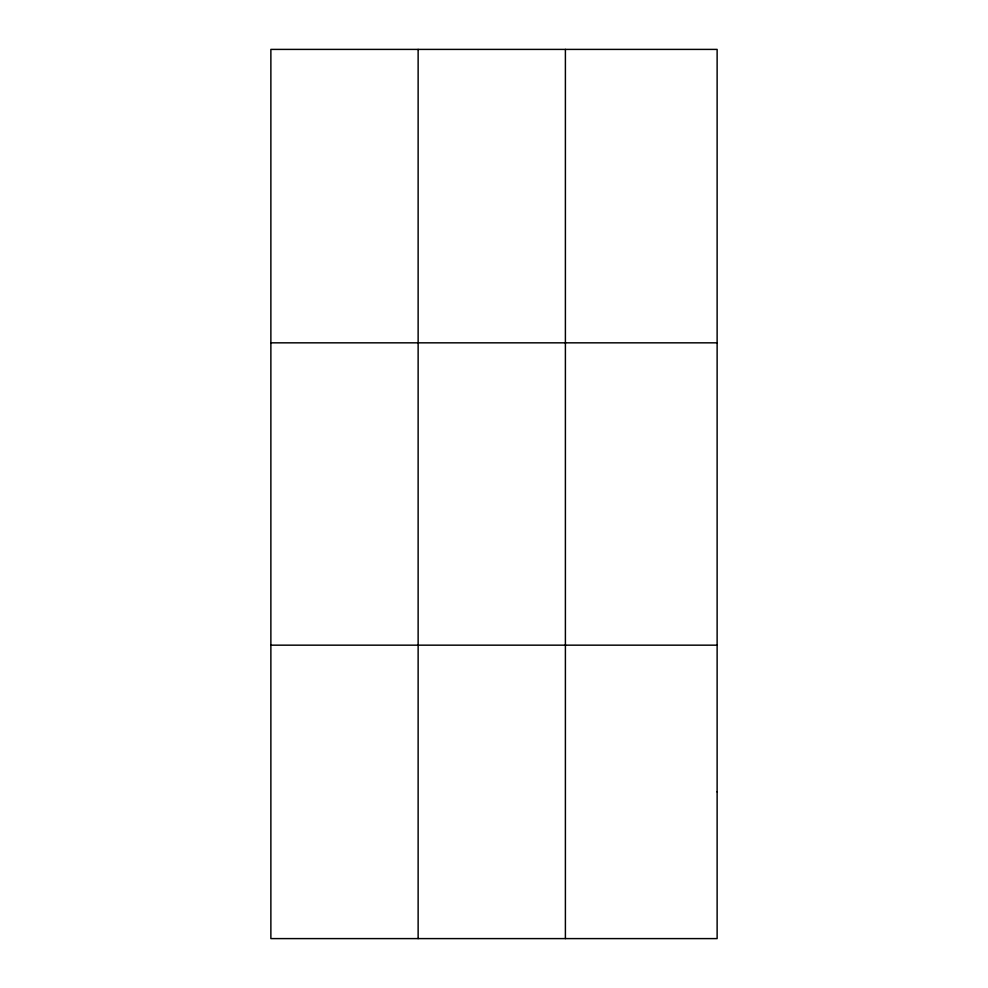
<?xml version="1.0" encoding="UTF-8"?>
<svg xmlns="http://www.w3.org/2000/svg" width="988" height="988" viewBox="0 0 988 988"><rect width="100%" height="100%" fill="white"/><g stroke="black" fill="none" stroke-linecap="round" stroke-linejoin="round"><path stroke-width="1.48" d="M418.134 938.6L418.134 49.4M565.395 938.6L565.395 49.4M270.873 342.836L717.127 342.836M270.873 645.164L717.127 645.164M717.127 791.882L717.127 938.6L270.873 938.6L270.873 49.4L717.127 49.4L717.127 791.882"/></g></svg>
